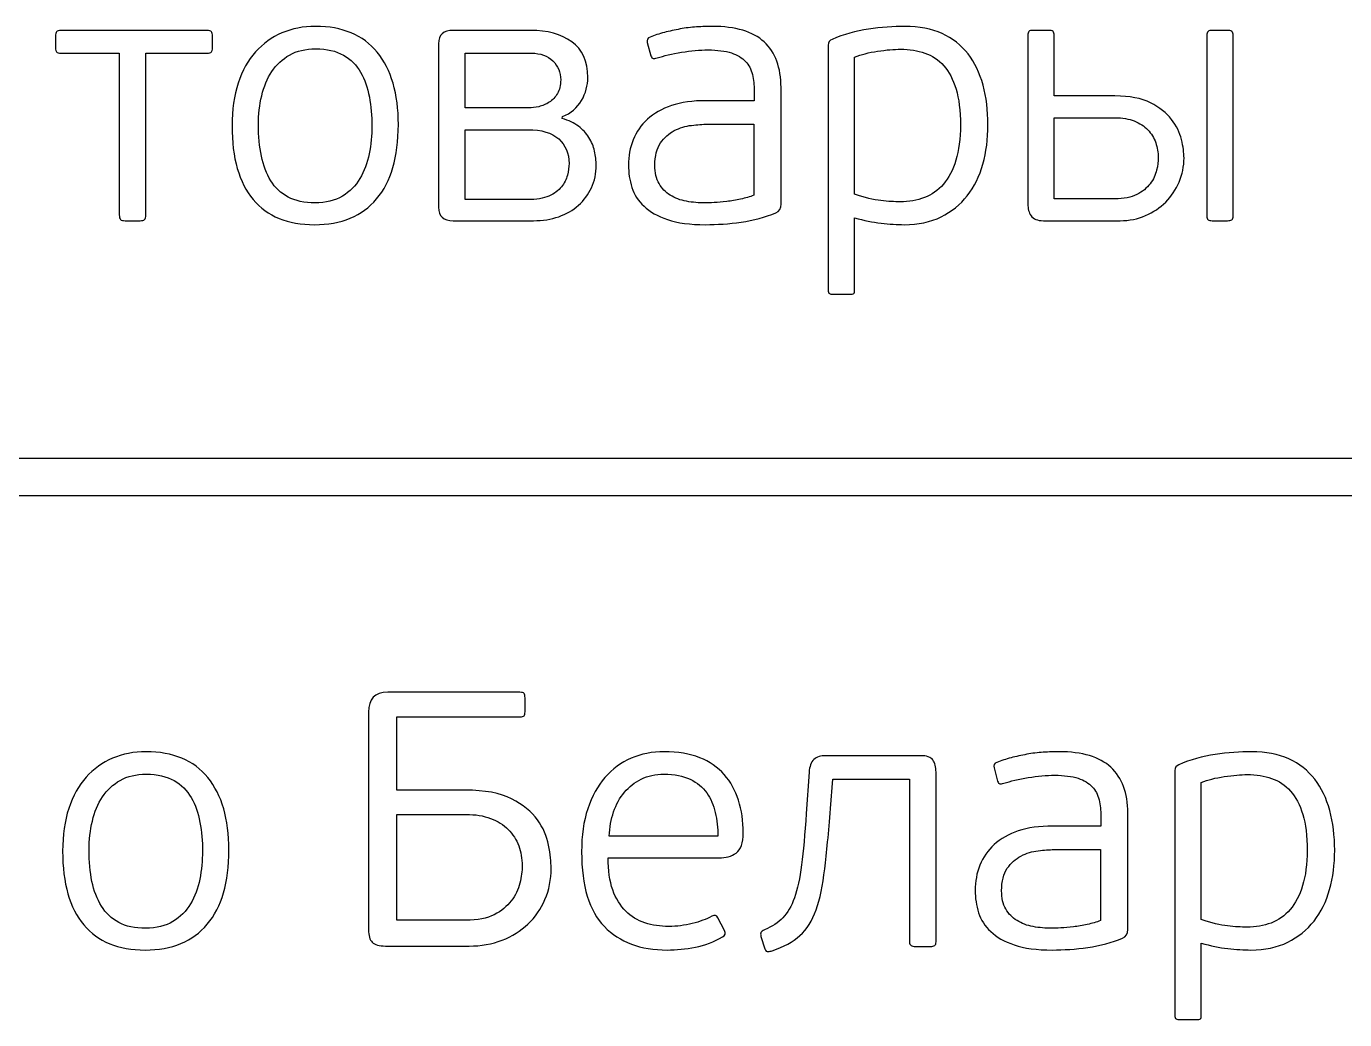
# Model space of a CAD drawing. Header units: centimetres. Extents: x -21.3 to 21.2, y -15.2 to 14.8.
# Drawn here: x 5.477 to 6.309, y -4.296 to -3.669 of the extents above; entities that cross this region are included whole.
import ezdxf

# ---------------------------------------------------------------- set-up
doc = ezdxf.new("R2010")
doc.units = ezdxf.units.CM
doc.header["$MEASUREMENT"] = 0
doc.layers.add('layer 1', color=7, linetype='Continuous')

msp = doc.modelspace()

# ---------------------------------------------------------------- linework, layer by layer
at = {"layer": 'layer 1', "color": 29}
for points, knots in [([(5.71184, -3.73098), (5.71184, -3.75141), (5.70727, -3.76704), (5.69816, -3.77787), (5.69816, -3.77787), (5.68901, -3.7887), (5.67593, -3.79411), (5.65889, -3.79411), (5.65889, -3.79411), (5.64201, -3.79411), (5.62912, -3.78881), (5.6202, -3.77821), (5.6202, -3.77821), (5.61132, -3.76761), (5.60686, -3.7521), (5.60686, -3.73167), (5.60686, -3.73167), (5.60686, -3.7216), (5.60816, -3.71264), (5.61075, -3.70479), (5.61075, -3.70479), (5.61334, -3.69694), (5.61696, -3.69038), (5.62169, -3.68512), (5.62169, -3.68512), (5.62642, -3.67986), (5.63198, -3.67586), (5.63835, -3.67311), (5.63835, -3.67311), (5.64475, -3.67037), (5.6518, -3.669), (5.65958, -3.669), (5.65958, -3.669), (5.67662, -3.669), (5.68958, -3.67445), (5.6985, -3.68535), (5.6985, -3.68535), (5.70738, -3.69625), (5.71184, -3.71146), (5.71184, -3.73098)], [0, 0, 0, 0, 0.090909, 0.090909, 0.090909, 0.090909, 0.181818, 0.181818, 0.181818, 0.181818, 0.272727, 0.272727, 0.272727, 0.272727, 0.363636, 0.363636, 0.363636, 0.363636, 0.454545, 0.454545, 0.454545, 0.454545, 0.545455, 0.545455, 0.545455, 0.545455, 0.636364, 0.636364, 0.636364, 0.636364, 0.727273, 0.727273, 0.727273, 0.727273, 0.818182, 0.818182, 0.818182, 0.818182, 1, 1, 1, 1]), ([(5.95337, -3.78107), (5.95337, -3.78382), (5.9523, -3.78564), (5.95017, -3.78656), (5.95017, -3.78656), (5.9433, -3.78946), (5.93598, -3.79144), (5.92821, -3.79251), (5.92821, -3.79251), (5.92043, -3.79358), (5.91296, -3.79411), (5.90579, -3.79411), (5.90579, -3.79411), (5.89603, -3.79411), (5.88803, -3.79304), (5.88178, -3.7909), (5.88178, -3.7909), (5.87552, -3.78877), (5.87057, -3.78595), (5.86691, -3.78252), (5.86691, -3.78252), (5.86325, -3.77909), (5.8607, -3.77512), (5.85925, -3.77059), (5.85925, -3.77059), (5.8578, -3.76609), (5.85708, -3.76136), (5.85708, -3.75648), (5.85708, -3.75648), (5.85708, -3.75084), (5.85807, -3.74551), (5.86005, -3.74055), (5.86005, -3.74055), (5.86203, -3.73555), (5.86504, -3.73125), (5.86908, -3.72759), (5.86908, -3.72759), (5.87312, -3.72393), (5.8782, -3.72103), (5.8843, -3.71897), (5.8843, -3.71897), (5.89039, -3.71691), (5.89764, -3.71589), (5.90602, -3.71589), (5.90602, -3.71589), (5.90602, -3.71589), (5.93644, -3.71589), (5.93644, -3.71589), (5.93644, -3.71589), (5.93644, -3.71589), (5.93644, -3.70979), (5.93644, -3.70979), (5.93644, -3.70979), (5.93644, -3.70605), (5.93606, -3.70255), (5.9353, -3.6993), (5.9353, -3.6993), (5.93454, -3.69606), (5.93309, -3.69332), (5.93095, -3.69107), (5.93095, -3.69107), (5.92882, -3.68882), (5.92584, -3.68707), (5.92203, -3.68577), (5.92203, -3.68577), (5.91822, -3.68451), (5.91327, -3.68386), (5.90716, -3.68386), (5.90716, -3.68386), (5.90213, -3.68386), (5.89661, -3.68436), (5.89058, -3.68535), (5.89058, -3.68535), (5.88456, -3.68634), (5.87942, -3.68752), (5.87514, -3.6889), (5.87514, -3.6889), (5.87408, -3.6892), (5.87324, -3.68932), (5.87263, -3.68924), (5.87263, -3.68924), (5.87202, -3.68916), (5.87156, -3.68859), (5.87126, -3.68752), (5.87126, -3.68752), (5.87126, -3.68752), (5.86897, -3.67921), (5.86897, -3.67921), (5.86897, -3.67921), (5.86851, -3.6775), (5.86912, -3.67635), (5.8708, -3.67574), (5.8708, -3.67574), (5.87354, -3.67464), (5.87652, -3.67369), (5.87972, -3.67285), (5.87972, -3.67285), (5.88292, -3.67197), (5.88624, -3.67125), (5.88967, -3.67064), (5.88967, -3.67064), (5.8931, -3.66999), (5.89657, -3.66957), (5.90008, -3.66934), (5.90008, -3.66934), (5.90358, -3.66911), (5.90686, -3.669), (5.90991, -3.669), (5.90991, -3.669), (5.9247, -3.669), (5.93564, -3.67227), (5.94273, -3.67883), (5.94273, -3.67883), (5.94982, -3.68539), (5.95337, -3.695), (5.95337, -3.70765), (5.95337, -3.70765), (5.95337, -3.70765), (5.95337, -3.78107), (5.95337, -3.78107)], [0, 0, 0, 0, 0.032258, 0.032258, 0.032258, 0.032258, 0.064516, 0.064516, 0.064516, 0.064516, 0.096774, 0.096774, 0.096774, 0.096774, 0.129032, 0.129032, 0.129032, 0.129032, 0.16129, 0.16129, 0.16129, 0.16129, 0.193548, 0.193548, 0.193548, 0.193548, 0.225806, 0.225806, 0.225806, 0.225806, 0.258065, 0.258065, 0.258065, 0.258065, 0.290323, 0.290323, 0.290323, 0.290323, 0.322581, 0.322581, 0.322581, 0.322581, 0.354839, 0.354839, 0.354839, 0.354839, 0.387097, 0.387097, 0.387097, 0.387097, 0.419355, 0.419355, 0.419355, 0.419355, 0.451613, 0.451613, 0.451613, 0.451613, 0.483871, 0.483871, 0.483871, 0.483871, 0.516129, 0.516129, 0.516129, 0.516129, 0.548387, 0.548387, 0.548387, 0.548387, 0.580645, 0.580645, 0.580645, 0.580645, 0.612903, 0.612903, 0.612903, 0.612903, 0.645161, 0.645161, 0.645161, 0.645161, 0.677419, 0.677419, 0.677419, 0.677419, 0.709677, 0.709677, 0.709677, 0.709677, 0.741935, 0.741935, 0.741935, 0.741935, 0.774194, 0.774194, 0.774194, 0.774194, 0.806452, 0.806452, 0.806452, 0.806452, 0.83871, 0.83871, 0.83871, 0.83871, 0.870968, 0.870968, 0.870968, 0.870968, 0.903226, 0.903226, 0.903226, 0.903226, 0.935484, 0.935484, 0.935484, 0.935484, 1, 1, 1, 1]), ([(6.08397, -3.73121), (6.08397, -3.74005), (6.0829, -3.74829), (6.08076, -3.75591), (6.08076, -3.75591), (6.07863, -3.76354), (6.07535, -3.77017), (6.07093, -3.77581), (6.07093, -3.77581), (6.06651, -3.78145), (6.06098, -3.78591), (6.05435, -3.78919), (6.05435, -3.78919), (6.04771, -3.79247), (6.03998, -3.79411), (6.03113, -3.79411), (6.03113, -3.79411), (6.02671, -3.79411), (6.02183, -3.7938), (6.0165, -3.79319), (6.0165, -3.79319), (6.01116, -3.79258), (6.00559, -3.79144), (5.9998, -3.78976), (5.9998, -3.78976), (5.9998, -3.78976), (5.9998, -3.83528), (5.9998, -3.83528), (5.9998, -3.83528), (5.9998, -3.8365), (5.9996, -3.83726), (5.99922, -3.83756), (5.99922, -3.83756), (5.99884, -3.83787), (5.99804, -3.83802), (5.99682, -3.83802), (5.99682, -3.83802), (5.99682, -3.83802), (5.9863, -3.83802), (5.9863, -3.83802), (5.9863, -3.83802), (5.98524, -3.83802), (5.98443, -3.83787), (5.9839, -3.83756), (5.9839, -3.83756), (5.98337, -3.83726), (5.9831, -3.8365), (5.9831, -3.83528), (5.9831, -3.83528), (5.9831, -3.83528), (5.9831, -3.68089), (5.9831, -3.68089), (5.9831, -3.68089), (5.9831, -3.67906), (5.98394, -3.67784), (5.98562, -3.67723), (5.98562, -3.67723), (5.99293, -3.67403), (6.0006, -3.67186), (6.0086, -3.67071), (6.0086, -3.67071), (6.01661, -3.66957), (6.02427, -3.669), (6.03159, -3.669), (6.03159, -3.669), (6.04059, -3.669), (6.0484, -3.67052), (6.05503, -3.67357), (6.05503, -3.67357), (6.06167, -3.67662), (6.06712, -3.68089), (6.07139, -3.68638), (6.07139, -3.68638), (6.07566, -3.69187), (6.07882, -3.69842), (6.08088, -3.70605), (6.08088, -3.70605), (6.08294, -3.71367), (6.08397, -3.72206), (6.08397, -3.73121)], [0, 0, 0, 0, 0.047619, 0.047619, 0.047619, 0.047619, 0.095238, 0.095238, 0.095238, 0.095238, 0.142857, 0.142857, 0.142857, 0.142857, 0.190476, 0.190476, 0.190476, 0.190476, 0.238095, 0.238095, 0.238095, 0.238095, 0.285714, 0.285714, 0.285714, 0.285714, 0.333333, 0.333333, 0.333333, 0.333333, 0.380952, 0.380952, 0.380952, 0.380952, 0.428571, 0.428571, 0.428571, 0.428571, 0.47619, 0.47619, 0.47619, 0.47619, 0.52381, 0.52381, 0.52381, 0.52381, 0.571429, 0.571429, 0.571429, 0.571429, 0.619048, 0.619048, 0.619048, 0.619048, 0.666667, 0.666667, 0.666667, 0.666667, 0.714286, 0.714286, 0.714286, 0.714286, 0.761905, 0.761905, 0.761905, 0.761905, 0.809524, 0.809524, 0.809524, 0.809524, 0.857143, 0.857143, 0.857143, 0.857143, 0.904762, 0.904762, 0.904762, 0.904762, 1, 1, 1, 1]), ([(5.55242, -3.78793), (5.55242, -3.78946), (5.55216, -3.79045), (5.55162, -3.7909), (5.55162, -3.7909), (5.55109, -3.79136), (5.55017, -3.79159), (5.54895, -3.79159), (5.54895, -3.79159), (5.54895, -3.79159), (5.53942, -3.79159), (5.53942, -3.79159), (5.53942, -3.79159), (5.53805, -3.79159), (5.53706, -3.79136), (5.53653, -3.7909), (5.53653, -3.7909), (5.53599, -3.79045), (5.53573, -3.78946), (5.53573, -3.78793), (5.53573, -3.78793), (5.53573, -3.78793), (5.53573, -3.68592), (5.53573, -3.68592), (5.53573, -3.68592), (5.53573, -3.68592), (5.49913, -3.68592), (5.49913, -3.68592), (5.49913, -3.68592), (5.4976, -3.68592), (5.49661, -3.68565), (5.49615, -3.68512), (5.49615, -3.68512), (5.4957, -3.68459), (5.49547, -3.68379), (5.49547, -3.68272), (5.49547, -3.68272), (5.49547, -3.68272), (5.49547, -3.67517), (5.49547, -3.67517), (5.49547, -3.67517), (5.49547, -3.67395), (5.4957, -3.67304), (5.49615, -3.67243), (5.49615, -3.67243), (5.49661, -3.67182), (5.4976, -3.67151), (5.49913, -3.67151), (5.49913, -3.67151), (5.49913, -3.67151), (5.59108, -3.67151), (5.59108, -3.67151), (5.59108, -3.67151), (5.5926, -3.67151), (5.59355, -3.67182), (5.59394, -3.67243), (5.59394, -3.67243), (5.59432, -3.67304), (5.59451, -3.67395), (5.59451, -3.67517), (5.59451, -3.67517), (5.59451, -3.67517), (5.59451, -3.68272), (5.59451, -3.68272), (5.59451, -3.68272), (5.59451, -3.68379), (5.59432, -3.68459), (5.59394, -3.68512), (5.59394, -3.68512), (5.59355, -3.68565), (5.5926, -3.68592), (5.59108, -3.68592), (5.59108, -3.68592), (5.59108, -3.68592), (5.55242, -3.68592), (5.55242, -3.68592), (5.55242, -3.68592), (5.55242, -3.68592), (5.55242, -3.78793), (5.55242, -3.78793)], [0, 0, 0, 0, 0.047619, 0.047619, 0.047619, 0.047619, 0.095238, 0.095238, 0.095238, 0.095238, 0.142857, 0.142857, 0.142857, 0.142857, 0.190476, 0.190476, 0.190476, 0.190476, 0.238095, 0.238095, 0.238095, 0.238095, 0.285714, 0.285714, 0.285714, 0.285714, 0.333333, 0.333333, 0.333333, 0.333333, 0.380952, 0.380952, 0.380952, 0.380952, 0.428571, 0.428571, 0.428571, 0.428571, 0.47619, 0.47619, 0.47619, 0.47619, 0.52381, 0.52381, 0.52381, 0.52381, 0.571429, 0.571429, 0.571429, 0.571429, 0.619048, 0.619048, 0.619048, 0.619048, 0.666667, 0.666667, 0.666667, 0.666667, 0.714286, 0.714286, 0.714286, 0.714286, 0.761905, 0.761905, 0.761905, 0.761905, 0.809524, 0.809524, 0.809524, 0.809524, 0.857143, 0.857143, 0.857143, 0.857143, 0.904762, 0.904762, 0.904762, 0.904762, 1, 1, 1, 1]), ([(5.81522, -3.72709), (5.81934, -3.72831), (5.82277, -3.72995), (5.82552, -3.73201), (5.82552, -3.73201), (5.82826, -3.73407), (5.83047, -3.73643), (5.83215, -3.7391), (5.83215, -3.7391), (5.83382, -3.74177), (5.835, -3.74463), (5.83569, -3.74768), (5.83569, -3.74768), (5.83638, -3.75073), (5.83672, -3.7537), (5.83672, -3.7566), (5.83672, -3.7566), (5.83672, -3.76178), (5.83573, -3.76651), (5.83375, -3.77078), (5.83375, -3.77078), (5.83176, -3.77505), (5.82902, -3.77875), (5.82552, -3.78187), (5.82552, -3.78187), (5.82201, -3.785), (5.81785, -3.7874), (5.81305, -3.78907), (5.81305, -3.78907), (5.80825, -3.79075), (5.80295, -3.79159), (5.79715, -3.79159), (5.79715, -3.79159), (5.79715, -3.79159), (5.74638, -3.79159), (5.74638, -3.79159), (5.74638, -3.79159), (5.74028, -3.79159), (5.73723, -3.78877), (5.73723, -3.78313), (5.73723, -3.78313), (5.73723, -3.78313), (5.73723, -3.67998), (5.73723, -3.67998), (5.73723, -3.67998), (5.73723, -3.67433), (5.74028, -3.67151), (5.74638, -3.67151), (5.74638, -3.67151), (5.74638, -3.67151), (5.79532, -3.67151), (5.79532, -3.67151), (5.79532, -3.67151), (5.80585, -3.67151), (5.8145, -3.67392), (5.82128, -3.67872), (5.82128, -3.67872), (5.82807, -3.68352), (5.83146, -3.69103), (5.83146, -3.70125), (5.83146, -3.70125), (5.83146, -3.70628), (5.83013, -3.71112), (5.82746, -3.71577), (5.82746, -3.71577), (5.82479, -3.72042), (5.82079, -3.72381), (5.81545, -3.72595), (5.81545, -3.72595), (5.81545, -3.72595), (5.81522, -3.72709), (5.81522, -3.72709)], [0, 0, 0, 0, 0.052632, 0.052632, 0.052632, 0.052632, 0.105263, 0.105263, 0.105263, 0.105263, 0.157895, 0.157895, 0.157895, 0.157895, 0.210526, 0.210526, 0.210526, 0.210526, 0.263158, 0.263158, 0.263158, 0.263158, 0.315789, 0.315789, 0.315789, 0.315789, 0.368421, 0.368421, 0.368421, 0.368421, 0.421053, 0.421053, 0.421053, 0.421053, 0.473684, 0.473684, 0.473684, 0.473684, 0.526316, 0.526316, 0.526316, 0.526316, 0.578947, 0.578947, 0.578947, 0.578947, 0.631579, 0.631579, 0.631579, 0.631579, 0.684211, 0.684211, 0.684211, 0.684211, 0.736842, 0.736842, 0.736842, 0.736842, 0.789474, 0.789474, 0.789474, 0.789474, 0.842105, 0.842105, 0.842105, 0.842105, 0.894737, 0.894737, 0.894737, 0.894737, 1, 1, 1, 1]), ([(6.16413, -3.71291), (6.17343, -3.71291), (6.1809, -3.71436), (6.18662, -3.71726), (6.18662, -3.71726), (6.1923, -3.72015), (6.19673, -3.72362), (6.19985, -3.72766), (6.19985, -3.72766), (6.20294, -3.7317), (6.20503, -3.73597), (6.2061, -3.74047), (6.2061, -3.74047), (6.20717, -3.74497), (6.2077, -3.74882), (6.2077, -3.75202), (6.2077, -3.75202), (6.2077, -3.75736), (6.20667, -3.76243), (6.20462, -3.76723), (6.20462, -3.76723), (6.20256, -3.77203), (6.19974, -3.77623), (6.19615, -3.77981), (6.19615, -3.77981), (6.19257, -3.7834), (6.18834, -3.78625), (6.18346, -3.78839), (6.18346, -3.78839), (6.17858, -3.79052), (6.17324, -3.79159), (6.16745, -3.79159), (6.16745, -3.79159), (6.16745, -3.79159), (6.11896, -3.79159), (6.11896, -3.79159), (6.11896, -3.79159), (6.11515, -3.79159), (6.11255, -3.79056), (6.11118, -3.7885), (6.11118, -3.7885), (6.10981, -3.78645), (6.10912, -3.78397), (6.10912, -3.78107), (6.10912, -3.78107), (6.10912, -3.78107), (6.10912, -3.67494), (6.10912, -3.67494), (6.10912, -3.67494), (6.10912, -3.67357), (6.10935, -3.67266), (6.10981, -3.6722), (6.10981, -3.6722), (6.11027, -3.67174), (6.11114, -3.67151), (6.11237, -3.67151), (6.11237, -3.67151), (6.11237, -3.67151), (6.12212, -3.67151), (6.12212, -3.67151), (6.12212, -3.67151), (6.1235, -3.67151), (6.12449, -3.67174), (6.12502, -3.6722), (6.12502, -3.6722), (6.12555, -3.67266), (6.12582, -3.67357), (6.12582, -3.67494), (6.12582, -3.67494), (6.12582, -3.67494), (6.12582, -3.71291), (6.12582, -3.71291), (6.12582, -3.71291), (6.12582, -3.71291), (6.16413, -3.71291), (6.16413, -3.71291)], [0, 0, 0, 0, 0.05, 0.05, 0.05, 0.05, 0.1, 0.1, 0.1, 0.1, 0.15, 0.15, 0.15, 0.15, 0.2, 0.2, 0.2, 0.2, 0.25, 0.25, 0.25, 0.25, 0.3, 0.3, 0.3, 0.3, 0.35, 0.35, 0.35, 0.35, 0.4, 0.4, 0.4, 0.4, 0.45, 0.45, 0.45, 0.45, 0.5, 0.5, 0.5, 0.5, 0.55, 0.55, 0.55, 0.55, 0.6, 0.6, 0.6, 0.6, 0.65, 0.65, 0.65, 0.65, 0.7, 0.7, 0.7, 0.7, 0.75, 0.75, 0.75, 0.75, 0.8, 0.8, 0.8, 0.8, 0.85, 0.85, 0.85, 0.85, 0.9, 0.9, 0.9, 0.9, 1, 1, 1, 1]), ([(6.22211, -3.67494), (6.22211, -3.67357), (6.22238, -3.67266), (6.22291, -3.6722), (6.22291, -3.6722), (6.22345, -3.67174), (6.22436, -3.67151), (6.22558, -3.67151), (6.22558, -3.67151), (6.22558, -3.67151), (6.23511, -3.67151), (6.23511, -3.67151), (6.23511, -3.67151), (6.23633, -3.67151), (6.23724, -3.67174), (6.2379, -3.6722), (6.2379, -3.6722), (6.23851, -3.67266), (6.23881, -3.67357), (6.23881, -3.67494), (6.23881, -3.67494), (6.23881, -3.67494), (6.23881, -3.78839), (6.23881, -3.78839), (6.23881, -3.78839), (6.23881, -3.78976), (6.23851, -3.79064), (6.2379, -3.79102), (6.2379, -3.79102), (6.23724, -3.7914), (6.23633, -3.79159), (6.23511, -3.79159), (6.23511, -3.79159), (6.23511, -3.79159), (6.22558, -3.79159), (6.22558, -3.79159), (6.22558, -3.79159), (6.22436, -3.79159), (6.22345, -3.7914), (6.22291, -3.79102), (6.22291, -3.79102), (6.22238, -3.79064), (6.22211, -3.78976), (6.22211, -3.78839), (6.22211, -3.78839), (6.22211, -3.78839), (6.22211, -3.67494), (6.22211, -3.67494)], [0, 0, 0, 0, 0.076923, 0.076923, 0.076923, 0.076923, 0.153846, 0.153846, 0.153846, 0.153846, 0.230769, 0.230769, 0.230769, 0.230769, 0.307692, 0.307692, 0.307692, 0.307692, 0.384615, 0.384615, 0.384615, 0.384615, 0.461538, 0.461538, 0.461538, 0.461538, 0.538462, 0.538462, 0.538462, 0.538462, 0.615385, 0.615385, 0.615385, 0.615385, 0.692308, 0.692308, 0.692308, 0.692308, 0.769231, 0.769231, 0.769231, 0.769231, 0.846154, 0.846154, 0.846154, 0.846154, 1, 1, 1, 1]), ([(5.69515, -3.73178), (5.69515, -3.72553), (5.69461, -3.71943), (5.69354, -3.71356), (5.69354, -3.71356), (5.69248, -3.70765), (5.69064, -3.70247), (5.68805, -3.69797), (5.68805, -3.69797), (5.68546, -3.69347), (5.68184, -3.68985), (5.67719, -3.68718), (5.67719, -3.68718), (5.67254, -3.68451), (5.66671, -3.68318), (5.65969, -3.68318), (5.65969, -3.68318), (5.65329, -3.68318), (5.6478, -3.68447), (5.64323, -3.68707), (5.64323, -3.68707), (5.63865, -3.68966), (5.63491, -3.69316), (5.63202, -3.69751), (5.63202, -3.69751), (5.62912, -3.70186), (5.62699, -3.70693), (5.62561, -3.71276), (5.62561, -3.71276), (5.62424, -3.71855), (5.62356, -3.72469), (5.62356, -3.73109), (5.62356, -3.73109), (5.62356, -3.73826), (5.62417, -3.74486), (5.62538, -3.7508), (5.62538, -3.7508), (5.6266, -3.75679), (5.62859, -3.76197), (5.63133, -3.76639), (5.63133, -3.76639), (5.63408, -3.77082), (5.63774, -3.77428), (5.64231, -3.77673), (5.64231, -3.77673), (5.64688, -3.77916), (5.65253, -3.78038), (5.65924, -3.78038), (5.65924, -3.78038), (5.6661, -3.78038), (5.67185, -3.77897), (5.67651, -3.77616), (5.67651, -3.77616), (5.68116, -3.77333), (5.68485, -3.7696), (5.6876, -3.76502), (5.6876, -3.76502), (5.69034, -3.76045), (5.69229, -3.75522), (5.69343, -3.74943), (5.69343, -3.74943), (5.69457, -3.74363), (5.69515, -3.73773), (5.69515, -3.73178)], [0, 0, 0, 0, 0.058824, 0.058824, 0.058824, 0.058824, 0.117647, 0.117647, 0.117647, 0.117647, 0.176471, 0.176471, 0.176471, 0.176471, 0.235294, 0.235294, 0.235294, 0.235294, 0.294118, 0.294118, 0.294118, 0.294118, 0.352941, 0.352941, 0.352941, 0.352941, 0.411765, 0.411765, 0.411765, 0.411765, 0.470588, 0.470588, 0.470588, 0.470588, 0.529412, 0.529412, 0.529412, 0.529412, 0.588235, 0.588235, 0.588235, 0.588235, 0.647059, 0.647059, 0.647059, 0.647059, 0.705882, 0.705882, 0.705882, 0.705882, 0.764706, 0.764706, 0.764706, 0.764706, 0.823529, 0.823529, 0.823529, 0.823529, 0.882353, 0.882353, 0.882353, 0.882353, 1, 1, 1, 1]), ([(6.06659, -3.73121), (6.06659, -3.72221), (6.06567, -3.71466), (6.06384, -3.70856), (6.06384, -3.70856), (6.06201, -3.70247), (6.05942, -3.69755), (6.05606, -3.69381), (6.05606, -3.69381), (6.05271, -3.69008), (6.04874, -3.68741), (6.04417, -3.68581), (6.04417, -3.68581), (6.03959, -3.68421), (6.03449, -3.68341), (6.02884, -3.68341), (6.02884, -3.68341), (6.02473, -3.68341), (6.01988, -3.68383), (6.01432, -3.68467), (6.01432, -3.68467), (6.00876, -3.6855), (6.00391, -3.68676), (5.9998, -3.68844), (5.9998, -3.68844), (5.9998, -3.68844), (5.9998, -3.77489), (5.9998, -3.77489), (5.9998, -3.77489), (6.0062, -3.77703), (6.01173, -3.77836), (6.01638, -3.7789), (6.01638, -3.7789), (6.02103, -3.77943), (6.02511, -3.7797), (6.02862, -3.7797), (6.02862, -3.7797), (6.0341, -3.7797), (6.03918, -3.77882), (6.04383, -3.77707), (6.04383, -3.77707), (6.04848, -3.77532), (6.05248, -3.77249), (6.05583, -3.76861), (6.05583, -3.76861), (6.05919, -3.76472), (6.06182, -3.75969), (6.06373, -3.75351), (6.06373, -3.75351), (6.06563, -3.74733), (6.06659, -3.7399), (6.06659, -3.73121)], [0, 0, 0, 0, 0.071429, 0.071429, 0.071429, 0.071429, 0.142857, 0.142857, 0.142857, 0.142857, 0.214286, 0.214286, 0.214286, 0.214286, 0.285714, 0.285714, 0.285714, 0.285714, 0.357143, 0.357143, 0.357143, 0.357143, 0.428571, 0.428571, 0.428571, 0.428571, 0.5, 0.5, 0.5, 0.5, 0.571429, 0.571429, 0.571429, 0.571429, 0.642857, 0.642857, 0.642857, 0.642857, 0.714286, 0.714286, 0.714286, 0.714286, 0.785714, 0.785714, 0.785714, 0.785714, 0.857143, 0.857143, 0.857143, 0.857143, 1, 1, 1, 1]), ([(5.75393, -3.72046), (5.75393, -3.72046), (5.79418, -3.72046), (5.79418, -3.72046), (5.79418, -3.72046), (5.79601, -3.72046), (5.79811, -3.72019), (5.80047, -3.71966), (5.80047, -3.71966), (5.80283, -3.71913), (5.80504, -3.71817), (5.8071, -3.71684), (5.8071, -3.71684), (5.80916, -3.71546), (5.81088, -3.71364), (5.81225, -3.71139), (5.81225, -3.71139), (5.81362, -3.7091), (5.81431, -3.7062), (5.81431, -3.70273), (5.81431, -3.70273), (5.81431, -3.69804), (5.81267, -3.69408), (5.80939, -3.6908), (5.80939, -3.6908), (5.80611, -3.68756), (5.80157, -3.68592), (5.79578, -3.68592), (5.79578, -3.68592), (5.79578, -3.68592), (5.75393, -3.68592), (5.75393, -3.68592), (5.75393, -3.68592), (5.75393, -3.68592), (5.75393, -3.72046), (5.75393, -3.72046)], [0, 0, 0, 0, 0.1, 0.1, 0.1, 0.1, 0.2, 0.2, 0.2, 0.2, 0.3, 0.3, 0.3, 0.3, 0.4, 0.4, 0.4, 0.4, 0.5, 0.5, 0.5, 0.5, 0.6, 0.6, 0.6, 0.6, 0.7, 0.7, 0.7, 0.7, 0.8, 0.8, 0.8, 0.8, 1, 1, 1, 1]), ([(6.12582, -3.72664), (6.12582, -3.72664), (6.12582, -3.77787), (6.12582, -3.77787), (6.12582, -3.77787), (6.12582, -3.77787), (6.16413, -3.77787), (6.16413, -3.77787), (6.16413, -3.77787), (6.16973, -3.77787), (6.17435, -3.77695), (6.1779, -3.77512), (6.1779, -3.77512), (6.18148, -3.7733), (6.1843, -3.77101), (6.18632, -3.76826), (6.18632, -3.76826), (6.18838, -3.76552), (6.18975, -3.76266), (6.19044, -3.75969), (6.19044, -3.75969), (6.19112, -3.75671), (6.19146, -3.75408), (6.19146, -3.7518), (6.19146, -3.7518), (6.19146, -3.74859), (6.19093, -3.74547), (6.18986, -3.74242), (6.18986, -3.74242), (6.18879, -3.73937), (6.18712, -3.73666), (6.18487, -3.7343), (6.18487, -3.7343), (6.18258, -3.73193), (6.17972, -3.73007), (6.17629, -3.72869), (6.17629, -3.72869), (6.1729, -3.72732), (6.16882, -3.72664), (6.16413, -3.72664), (6.16413, -3.72664), (6.16413, -3.72664), (6.12582, -3.72664), (6.12582, -3.72664)], [0, 0, 0, 0, 0.083333, 0.083333, 0.083333, 0.083333, 0.166667, 0.166667, 0.166667, 0.166667, 0.25, 0.25, 0.25, 0.25, 0.333333, 0.333333, 0.333333, 0.333333, 0.416667, 0.416667, 0.416667, 0.416667, 0.5, 0.5, 0.5, 0.5, 0.583333, 0.583333, 0.583333, 0.583333, 0.666667, 0.666667, 0.666667, 0.666667, 0.75, 0.75, 0.75, 0.75, 0.833333, 0.833333, 0.833333, 0.833333, 1, 1, 1, 1]), ([(5.81957, -3.75545), (5.81957, -3.74905), (5.8174, -3.7439), (5.81305, -3.74002), (5.81305, -3.74002), (5.80871, -3.73613), (5.80218, -3.73418), (5.79349, -3.73418), (5.79349, -3.73418), (5.79349, -3.73418), (5.75393, -3.73418), (5.75393, -3.73418), (5.75393, -3.73418), (5.75393, -3.73418), (5.75393, -3.77833), (5.75393, -3.77833), (5.75393, -3.77833), (5.75393, -3.77833), (5.79349, -3.77833), (5.79349, -3.77833), (5.79349, -3.77833), (5.79898, -3.77833), (5.80344, -3.77756), (5.80687, -3.77604), (5.80687, -3.77604), (5.8103, -3.77451), (5.81293, -3.77261), (5.81477, -3.77032), (5.81477, -3.77032), (5.81659, -3.76804), (5.81785, -3.76556), (5.81854, -3.76289), (5.81854, -3.76289), (5.81922, -3.76022), (5.81957, -3.75774), (5.81957, -3.75545)], [0, 0, 0, 0, 0.1, 0.1, 0.1, 0.1, 0.2, 0.2, 0.2, 0.2, 0.3, 0.3, 0.3, 0.3, 0.4, 0.4, 0.4, 0.4, 0.5, 0.5, 0.5, 0.5, 0.6, 0.6, 0.6, 0.6, 0.7, 0.7, 0.7, 0.7, 0.8, 0.8, 0.8, 0.8, 1, 1, 1, 1]), ([(5.93621, -3.73075), (5.93621, -3.73075), (5.90671, -3.73075), (5.90671, -3.73075), (5.90671, -3.73075), (5.90396, -3.73075), (5.90068, -3.73098), (5.89687, -3.73144), (5.89687, -3.73144), (5.89306, -3.7319), (5.88944, -3.733), (5.88601, -3.73479), (5.88601, -3.73479), (5.88258, -3.73655), (5.87968, -3.73914), (5.87732, -3.74257), (5.87732, -3.74257), (5.87495, -3.74604), (5.87377, -3.75073), (5.87377, -3.75671), (5.87377, -3.75671), (5.87377, -3.76132), (5.87465, -3.76514), (5.8764, -3.76819), (5.8764, -3.76819), (5.87815, -3.77127), (5.88052, -3.77371), (5.88349, -3.77554), (5.88349, -3.77554), (5.88647, -3.77741), (5.88986, -3.77867), (5.89367, -3.77936), (5.89367, -3.77936), (5.89748, -3.78004), (5.90145, -3.78038), (5.90556, -3.78038), (5.90556, -3.78038), (5.90694, -3.78038), (5.9088, -3.78031), (5.91117, -3.78015), (5.91117, -3.78015), (5.91353, -3.78), (5.91616, -3.77977), (5.91906, -3.77947), (5.91906, -3.77947), (5.92196, -3.77916), (5.92489, -3.77867), (5.92787, -3.77798), (5.92787, -3.77798), (5.93084, -3.7773), (5.93362, -3.7765), (5.93621, -3.77554), (5.93621, -3.77554), (5.93621, -3.77554), (5.93621, -3.73075), (5.93621, -3.73075)], [0, 0, 0, 0, 0.066667, 0.066667, 0.066667, 0.066667, 0.133333, 0.133333, 0.133333, 0.133333, 0.2, 0.2, 0.2, 0.2, 0.266667, 0.266667, 0.266667, 0.266667, 0.333333, 0.333333, 0.333333, 0.333333, 0.4, 0.4, 0.4, 0.4, 0.466667, 0.466667, 0.466667, 0.466667, 0.533333, 0.533333, 0.533333, 0.533333, 0.6, 0.6, 0.6, 0.6, 0.666667, 0.666667, 0.666667, 0.666667, 0.733333, 0.733333, 0.733333, 0.733333, 0.8, 0.8, 0.8, 0.8, 0.866667, 0.866667, 0.866667, 0.866667, 1, 1, 1, 1]), ([(3.2485, -3.96525), (3.2485, -3.96525), (10.17123, -3.96525), (10.17123, -3.96525), (10.17123, -3.96525), (10.17123, -3.96525), (10.17123, -3.94149), (10.17123, -3.94149), (10.17123, -3.94149), (10.17123, -3.94149), (3.2485, -3.94149), (3.2485, -3.94149), (3.2485, -3.94149), (3.2485, -3.94149), (3.2485, -3.96525), (3.2485, -3.96525)], [0, 0, 0, 0, 0.2, 0.2, 0.2, 0.2, 0.4, 0.4, 0.4, 0.4, 0.6, 0.6, 0.6, 0.6, 1, 1, 1, 1]), ([(5.70375, -4.24923), (5.69978, -4.24923), (5.697, -4.24843), (5.6954, -4.24682), (5.6954, -4.24682), (5.6938, -4.24522), (5.693, -4.24259), (5.693, -4.23893), (5.693, -4.23893), (5.693, -4.23893), (5.693, -4.1017), (5.693, -4.1017), (5.693, -4.1017), (5.693, -4.09331), (5.69704, -4.08912), (5.70512, -4.08912), (5.70512, -4.08912), (5.70512, -4.08912), (5.78861, -4.08912), (5.78861, -4.08912), (5.78861, -4.08912), (5.78998, -4.08912), (5.79085, -4.08938), (5.79124, -4.08992), (5.79124, -4.08992), (5.79162, -4.09045), (5.79181, -4.09133), (5.79181, -4.09255), (5.79181, -4.09255), (5.79181, -4.09255), (5.79181, -4.10147), (5.79181, -4.10147), (5.79181, -4.10147), (5.79181, -4.10269), (5.79162, -4.10353), (5.79124, -4.10399), (5.79124, -4.10399), (5.79085, -4.10444), (5.78998, -4.10467), (5.78861, -4.10467), (5.78861, -4.10467), (5.78861, -4.10467), (5.71084, -4.10467), (5.71084, -4.10467), (5.71084, -4.10467), (5.71084, -4.10467), (5.71084, -4.15087), (5.71084, -4.15087), (5.71084, -4.15087), (5.71084, -4.15087), (5.75407, -4.15087), (5.75407, -4.15087), (5.75407, -4.15087), (5.76642, -4.15087), (5.77618, -4.15271), (5.78334, -4.15636), (5.78334, -4.15636), (5.79051, -4.16002), (5.79593, -4.16441), (5.79958, -4.16952), (5.79958, -4.16952), (5.80324, -4.17462), (5.80561, -4.18), (5.80668, -4.18564), (5.80668, -4.18564), (5.80775, -4.19128), (5.80828, -4.19616), (5.80828, -4.20028), (5.80828, -4.20028), (5.80828, -4.20729), (5.80698, -4.21381), (5.80439, -4.21983), (5.80439, -4.21983), (5.8018, -4.22586), (5.79821, -4.23104), (5.79364, -4.23539), (5.79364, -4.23539), (5.78906, -4.23973), (5.78361, -4.24313), (5.77728, -4.24557), (5.77728, -4.24557), (5.77096, -4.24801), (5.76406, -4.24923), (5.75658, -4.24923), (5.75658, -4.24923), (5.75658, -4.24923), (5.70375, -4.24923), (5.70375, -4.24923)], [0, 0, 0, 0, 0.043478, 0.043478, 0.043478, 0.043478, 0.086957, 0.086957, 0.086957, 0.086957, 0.130435, 0.130435, 0.130435, 0.130435, 0.173913, 0.173913, 0.173913, 0.173913, 0.217391, 0.217391, 0.217391, 0.217391, 0.26087, 0.26087, 0.26087, 0.26087, 0.304348, 0.304348, 0.304348, 0.304348, 0.347826, 0.347826, 0.347826, 0.347826, 0.391304, 0.391304, 0.391304, 0.391304, 0.434783, 0.434783, 0.434783, 0.434783, 0.478261, 0.478261, 0.478261, 0.478261, 0.521739, 0.521739, 0.521739, 0.521739, 0.565217, 0.565217, 0.565217, 0.565217, 0.608696, 0.608696, 0.608696, 0.608696, 0.652174, 0.652174, 0.652174, 0.652174, 0.695652, 0.695652, 0.695652, 0.695652, 0.73913, 0.73913, 0.73913, 0.73913, 0.782609, 0.782609, 0.782609, 0.782609, 0.826087, 0.826087, 0.826087, 0.826087, 0.869565, 0.869565, 0.869565, 0.869565, 0.913043, 0.913043, 0.913043, 0.913043, 1, 1, 1, 1]), ([(5.60494, -4.18862), (5.60494, -4.20905), (5.60037, -4.22468), (5.59126, -4.2355), (5.59126, -4.2355), (5.58211, -4.24633), (5.56903, -4.25174), (5.55199, -4.25174), (5.55199, -4.25174), (5.5351, -4.25174), (5.52222, -4.24644), (5.5133, -4.23585), (5.5133, -4.23585), (5.50442, -4.22525), (5.49996, -4.20973), (5.49996, -4.1893), (5.49996, -4.1893), (5.49996, -4.17923), (5.50125, -4.17028), (5.50384, -4.16242), (5.50384, -4.16242), (5.50644, -4.15457), (5.51006, -4.14802), (5.51479, -4.14275), (5.51479, -4.14275), (5.51951, -4.13749), (5.52508, -4.13349), (5.53144, -4.13075), (5.53144, -4.13075), (5.53785, -4.128), (5.5449, -4.12663), (5.55268, -4.12663), (5.55268, -4.12663), (5.56972, -4.12663), (5.58268, -4.13208), (5.5916, -4.14298), (5.5916, -4.14298), (5.60048, -4.15389), (5.60494, -4.16909), (5.60494, -4.18862)], [0, 0, 0, 0, 0.090909, 0.090909, 0.090909, 0.090909, 0.181818, 0.181818, 0.181818, 0.181818, 0.272727, 0.272727, 0.272727, 0.272727, 0.363636, 0.363636, 0.363636, 0.363636, 0.454545, 0.454545, 0.454545, 0.454545, 0.545455, 0.545455, 0.545455, 0.545455, 0.636364, 0.636364, 0.636364, 0.636364, 0.727273, 0.727273, 0.727273, 0.727273, 0.818182, 0.818182, 0.818182, 0.818182, 1, 1, 1, 1]), ([(5.87964, -4.12663), (5.88833, -4.12663), (5.8958, -4.12789), (5.90206, -4.1304), (5.90206, -4.1304), (5.90831, -4.13292), (5.91345, -4.13647), (5.91749, -4.14104), (5.91749, -4.14104), (5.92153, -4.14561), (5.92455, -4.15103), (5.92653, -4.15728), (5.92653, -4.15728), (5.92851, -4.16353), (5.9295, -4.17039), (5.9295, -4.17787), (5.9295, -4.17787), (5.9295, -4.18427), (5.92801, -4.1885), (5.92504, -4.19056), (5.92504, -4.19056), (5.92207, -4.19262), (5.91845, -4.19365), (5.91418, -4.19365), (5.91418, -4.19365), (5.91418, -4.19365), (5.84419, -4.19365), (5.84419, -4.19365), (5.84419, -4.19365), (5.84419, -4.20154), (5.84518, -4.20824), (5.84716, -4.21377), (5.84716, -4.21377), (5.84914, -4.2193), (5.85189, -4.2238), (5.85532, -4.22719), (5.85532, -4.22719), (5.85875, -4.23063), (5.86283, -4.2331), (5.86748, -4.23459), (5.86748, -4.23459), (5.87213, -4.23611), (5.87716, -4.23687), (5.8825, -4.23687), (5.8825, -4.23687), (5.88757, -4.23687), (5.89249, -4.23626), (5.89733, -4.23505), (5.89733, -4.23505), (5.90213, -4.23383), (5.90621, -4.2323), (5.9096, -4.23047), (5.9096, -4.23047), (5.91143, -4.22956), (5.91273, -4.22986), (5.91349, -4.23138), (5.91349, -4.23138), (5.91349, -4.23138), (5.91761, -4.23943), (5.91761, -4.23943), (5.91761, -4.23943), (5.91853, -4.2413), (5.91814, -4.24259), (5.91647, -4.2434), (5.91647, -4.2434), (5.91113, -4.24663), (5.90541, -4.24884), (5.89931, -4.24999), (5.89931, -4.24999), (5.89321, -4.25117), (5.88727, -4.25174), (5.88147, -4.25174), (5.88147, -4.25174), (5.8647, -4.25174), (5.85151, -4.24682), (5.8419, -4.23699), (5.8419, -4.23699), (5.83229, -4.22716), (5.82749, -4.21141), (5.82749, -4.18976), (5.82749, -4.18976), (5.82749, -4.17954), (5.82879, -4.17051), (5.83138, -4.16265), (5.83138, -4.16265), (5.83397, -4.1548), (5.83759, -4.1482), (5.84225, -4.14287), (5.84225, -4.14287), (5.8469, -4.13753), (5.85239, -4.13349), (5.85871, -4.13075), (5.85871, -4.13075), (5.86504, -4.128), (5.87201, -4.12663), (5.87964, -4.12663)], [0, 0, 0, 0, 0.04, 0.04, 0.04, 0.04, 0.08, 0.08, 0.08, 0.08, 0.12, 0.12, 0.12, 0.12, 0.16, 0.16, 0.16, 0.16, 0.2, 0.2, 0.2, 0.2, 0.24, 0.24, 0.24, 0.24, 0.28, 0.28, 0.28, 0.28, 0.32, 0.32, 0.32, 0.32, 0.36, 0.36, 0.36, 0.36, 0.4, 0.4, 0.4, 0.4, 0.44, 0.44, 0.44, 0.44, 0.48, 0.48, 0.48, 0.48, 0.52, 0.52, 0.52, 0.52, 0.56, 0.56, 0.56, 0.56, 0.6, 0.6, 0.6, 0.6, 0.64, 0.64, 0.64, 0.64, 0.68, 0.68, 0.68, 0.68, 0.72, 0.72, 0.72, 0.72, 0.76, 0.76, 0.76, 0.76, 0.8, 0.8, 0.8, 0.8, 0.84, 0.84, 0.84, 0.84, 0.88, 0.88, 0.88, 0.88, 0.92, 0.92, 0.92, 0.92, 1, 1, 1, 1]), ([(6.17219, -4.2387), (6.17219, -4.24145), (6.17112, -4.24328), (6.16898, -4.24419), (6.16898, -4.24419), (6.16212, -4.24709), (6.1548, -4.24907), (6.14702, -4.25014), (6.14702, -4.25014), (6.13925, -4.25121), (6.13177, -4.25174), (6.12461, -4.25174), (6.12461, -4.25174), (6.11485, -4.25174), (6.10684, -4.25068), (6.10059, -4.24854), (6.10059, -4.24854), (6.09434, -4.24641), (6.08938, -4.24358), (6.08572, -4.24015), (6.08572, -4.24015), (6.08207, -4.23672), (6.07951, -4.23276), (6.07806, -4.22822), (6.07806, -4.22822), (6.07661, -4.22372), (6.07589, -4.219), (6.07589, -4.21412), (6.07589, -4.21412), (6.07589, -4.20847), (6.07688, -4.20314), (6.07886, -4.19818), (6.07886, -4.19818), (6.08085, -4.19319), (6.08386, -4.18888), (6.0879, -4.18522), (6.0879, -4.18522), (6.09194, -4.18156), (6.09701, -4.17866), (6.10311, -4.1766), (6.10311, -4.1766), (6.10921, -4.17455), (6.11645, -4.17352), (6.12484, -4.17352), (6.12484, -4.17352), (6.12484, -4.17352), (6.15526, -4.17352), (6.15526, -4.17352), (6.15526, -4.17352), (6.15526, -4.17352), (6.15526, -4.16742), (6.15526, -4.16742), (6.15526, -4.16742), (6.15526, -4.16368), (6.15488, -4.16018), (6.15411, -4.15693), (6.15411, -4.15693), (6.15335, -4.15369), (6.1519, -4.15095), (6.14977, -4.1487), (6.14977, -4.1487), (6.14763, -4.14645), (6.14466, -4.1447), (6.14085, -4.1434), (6.14085, -4.1434), (6.13703, -4.14214), (6.13208, -4.1415), (6.12598, -4.1415), (6.12598, -4.1415), (6.12095, -4.1415), (6.11542, -4.14199), (6.1094, -4.14298), (6.1094, -4.14298), (6.10337, -4.14398), (6.09823, -4.14516), (6.09396, -4.14653), (6.09396, -4.14653), (6.09289, -4.14684), (6.09205, -4.14695), (6.09144, -4.14687), (6.09144, -4.14687), (6.09083, -4.14679), (6.09038, -4.14622), (6.09007, -4.14516), (6.09007, -4.14516), (6.09007, -4.14516), (6.08779, -4.13685), (6.08779, -4.13685), (6.08779, -4.13685), (6.08733, -4.13513), (6.08794, -4.13399), (6.08961, -4.13338), (6.08961, -4.13338), (6.09236, -4.13227), (6.09533, -4.13132), (6.09854, -4.13048), (6.09854, -4.13048), (6.10174, -4.1296), (6.10505, -4.12888), (6.10848, -4.12827), (6.10848, -4.12827), (6.11192, -4.12762), (6.11538, -4.1272), (6.11889, -4.12697), (6.11889, -4.12697), (6.1224, -4.12674), (6.12567, -4.12663), (6.12873, -4.12663), (6.12873, -4.12663), (6.14352, -4.12663), (6.15446, -4.12991), (6.16155, -4.13647), (6.16155, -4.13647), (6.16864, -4.14302), (6.17219, -4.15263), (6.17219, -4.16528), (6.17219, -4.16528), (6.17219, -4.16528), (6.17219, -4.2387), (6.17219, -4.2387)], [0, 0, 0, 0, 0.032258, 0.032258, 0.032258, 0.032258, 0.064516, 0.064516, 0.064516, 0.064516, 0.096774, 0.096774, 0.096774, 0.096774, 0.129032, 0.129032, 0.129032, 0.129032, 0.16129, 0.16129, 0.16129, 0.16129, 0.193548, 0.193548, 0.193548, 0.193548, 0.225806, 0.225806, 0.225806, 0.225806, 0.258065, 0.258065, 0.258065, 0.258065, 0.290323, 0.290323, 0.290323, 0.290323, 0.322581, 0.322581, 0.322581, 0.322581, 0.354839, 0.354839, 0.354839, 0.354839, 0.387097, 0.387097, 0.387097, 0.387097, 0.419355, 0.419355, 0.419355, 0.419355, 0.451613, 0.451613, 0.451613, 0.451613, 0.483871, 0.483871, 0.483871, 0.483871, 0.516129, 0.516129, 0.516129, 0.516129, 0.548387, 0.548387, 0.548387, 0.548387, 0.580645, 0.580645, 0.580645, 0.580645, 0.612903, 0.612903, 0.612903, 0.612903, 0.645161, 0.645161, 0.645161, 0.645161, 0.677419, 0.677419, 0.677419, 0.677419, 0.709677, 0.709677, 0.709677, 0.709677, 0.741935, 0.741935, 0.741935, 0.741935, 0.774194, 0.774194, 0.774194, 0.774194, 0.806452, 0.806452, 0.806452, 0.806452, 0.83871, 0.83871, 0.83871, 0.83871, 0.870968, 0.870968, 0.870968, 0.870968, 0.903226, 0.903226, 0.903226, 0.903226, 0.935484, 0.935484, 0.935484, 0.935484, 1, 1, 1, 1]), ([(6.30279, -4.18884), (6.30279, -4.19769), (6.30172, -4.20592), (6.29958, -4.21355), (6.29958, -4.21355), (6.29745, -4.22117), (6.29417, -4.2278), (6.28975, -4.23344), (6.28975, -4.23344), (6.28533, -4.23909), (6.2798, -4.24355), (6.27317, -4.24682), (6.27317, -4.24682), (6.26653, -4.2501), (6.25879, -4.25174), (6.24995, -4.25174), (6.24995, -4.25174), (6.24553, -4.25174), (6.24065, -4.25144), (6.23531, -4.25083), (6.23531, -4.25083), (6.22998, -4.25022), (6.22441, -4.24907), (6.21862, -4.2474), (6.21862, -4.2474), (6.21862, -4.2474), (6.21862, -4.29291), (6.21862, -4.29291), (6.21862, -4.29291), (6.21862, -4.29413), (6.21842, -4.29489), (6.21805, -4.2952), (6.21805, -4.2952), (6.21767, -4.2955), (6.21686, -4.29566), (6.21564, -4.29566), (6.21564, -4.29566), (6.21564, -4.29566), (6.20512, -4.29566), (6.20512, -4.29566), (6.20512, -4.29566), (6.20406, -4.29566), (6.20325, -4.2955), (6.20272, -4.2952), (6.20272, -4.2952), (6.20219, -4.29489), (6.20192, -4.29413), (6.20192, -4.29291), (6.20192, -4.29291), (6.20192, -4.29291), (6.20192, -4.13852), (6.20192, -4.13852), (6.20192, -4.13852), (6.20192, -4.1367), (6.20276, -4.13547), (6.20444, -4.13486), (6.20444, -4.13486), (6.21175, -4.13166), (6.21942, -4.12949), (6.22742, -4.12835), (6.22742, -4.12835), (6.23543, -4.1272), (6.24309, -4.12663), (6.25041, -4.12663), (6.25041, -4.12663), (6.25941, -4.12663), (6.26722, -4.12815), (6.27385, -4.13121), (6.27385, -4.13121), (6.28049, -4.13425), (6.28594, -4.13852), (6.29021, -4.14401), (6.29021, -4.14401), (6.29448, -4.1495), (6.29764, -4.15606), (6.2997, -4.16368), (6.2997, -4.16368), (6.30176, -4.17131), (6.30279, -4.17969), (6.30279, -4.18884)], [0, 0, 0, 0, 0.047619, 0.047619, 0.047619, 0.047619, 0.095238, 0.095238, 0.095238, 0.095238, 0.142857, 0.142857, 0.142857, 0.142857, 0.190476, 0.190476, 0.190476, 0.190476, 0.238095, 0.238095, 0.238095, 0.238095, 0.285714, 0.285714, 0.285714, 0.285714, 0.333333, 0.333333, 0.333333, 0.333333, 0.380952, 0.380952, 0.380952, 0.380952, 0.428571, 0.428571, 0.428571, 0.428571, 0.47619, 0.47619, 0.47619, 0.47619, 0.52381, 0.52381, 0.52381, 0.52381, 0.571429, 0.571429, 0.571429, 0.571429, 0.619048, 0.619048, 0.619048, 0.619048, 0.666667, 0.666667, 0.666667, 0.666667, 0.714286, 0.714286, 0.714286, 0.714286, 0.761905, 0.761905, 0.761905, 0.761905, 0.809524, 0.809524, 0.809524, 0.809524, 0.857143, 0.857143, 0.857143, 0.857143, 0.904762, 0.904762, 0.904762, 0.904762, 1, 1, 1, 1]), ([(5.97113, -4.13959), (5.97129, -4.13589), (5.97228, -4.13323), (5.9741, -4.13159), (5.9741, -4.13159), (5.97597, -4.12994), (5.97841, -4.12915), (5.98146, -4.12915), (5.98146, -4.12915), (5.98146, -4.12915), (6.04131, -4.12915), (6.04131, -4.12915), (6.04131, -4.12915), (6.04532, -4.12915), (6.04795, -4.13002), (6.04924, -4.13182), (6.04924, -4.13182), (6.05054, -4.13361), (6.05118, -4.1362), (6.05118, -4.13959), (6.05118, -4.13959), (6.05118, -4.13959), (6.05118, -4.24648), (6.05118, -4.24648), (6.05118, -4.24648), (6.05118, -4.2477), (6.05092, -4.2485), (6.05039, -4.24889), (6.05039, -4.24889), (6.04985, -4.24926), (6.04886, -4.24946), (6.04749, -4.24946), (6.04749, -4.24946), (6.04749, -4.24946), (6.03819, -4.24946), (6.03819, -4.24946), (6.03819, -4.24946), (6.03697, -4.24946), (6.03605, -4.24926), (6.0354, -4.24889), (6.0354, -4.24889), (6.0348, -4.2485), (6.03449, -4.2477), (6.03449, -4.24648), (6.03449, -4.24648), (6.03449, -4.24648), (6.03449, -4.14401), (6.03449, -4.14401), (6.03449, -4.14401), (6.03449, -4.14401), (5.986, -4.14401), (5.986, -4.14401), (5.986, -4.14401), (5.986, -4.14401), (5.98463, -4.16254), (5.98463, -4.16254), (5.98463, -4.16254), (5.98341, -4.17764), (5.98219, -4.19033), (5.98097, -4.20062), (5.98097, -4.20062), (5.97975, -4.21092), (5.97792, -4.21949), (5.97548, -4.22635), (5.97548, -4.22635), (5.97304, -4.23322), (5.96965, -4.23863), (5.9653, -4.24259), (5.9653, -4.24259), (5.96095, -4.24656), (5.95512, -4.24976), (5.9478, -4.2522), (5.9478, -4.2522), (5.94689, -4.2525), (5.94601, -4.2527), (5.94517, -4.25277), (5.94517, -4.25277), (5.94433, -4.25285), (5.94368, -4.25227), (5.94323, -4.25106), (5.94323, -4.25106), (5.94323, -4.25106), (5.94071, -4.24328), (5.94071, -4.24328), (5.94071, -4.24328), (5.94041, -4.24206), (5.94041, -4.24118), (5.94071, -4.24065), (5.94071, -4.24065), (5.94102, -4.24011), (5.94178, -4.23954), (5.943, -4.23893), (5.943, -4.23893), (5.94772, -4.23695), (5.95158, -4.23444), (5.95455, -4.23138), (5.95455, -4.23138), (5.95752, -4.22834), (5.95996, -4.22414), (5.96187, -4.21881), (5.96187, -4.21881), (5.96378, -4.21347), (5.96526, -4.20653), (5.96633, -4.19799), (5.96633, -4.19799), (5.9674, -4.18945), (5.96839, -4.17863), (5.9693, -4.16551), (5.9693, -4.16551), (5.9693, -4.16551), (5.97113, -4.13959), (5.97113, -4.13959)], [0, 0, 0, 0, 0.034483, 0.034483, 0.034483, 0.034483, 0.068966, 0.068966, 0.068966, 0.068966, 0.103448, 0.103448, 0.103448, 0.103448, 0.137931, 0.137931, 0.137931, 0.137931, 0.172414, 0.172414, 0.172414, 0.172414, 0.206897, 0.206897, 0.206897, 0.206897, 0.241379, 0.241379, 0.241379, 0.241379, 0.275862, 0.275862, 0.275862, 0.275862, 0.310345, 0.310345, 0.310345, 0.310345, 0.344828, 0.344828, 0.344828, 0.344828, 0.37931, 0.37931, 0.37931, 0.37931, 0.413793, 0.413793, 0.413793, 0.413793, 0.448276, 0.448276, 0.448276, 0.448276, 0.482759, 0.482759, 0.482759, 0.482759, 0.517241, 0.517241, 0.517241, 0.517241, 0.551724, 0.551724, 0.551724, 0.551724, 0.586207, 0.586207, 0.586207, 0.586207, 0.62069, 0.62069, 0.62069, 0.62069, 0.655172, 0.655172, 0.655172, 0.655172, 0.689655, 0.689655, 0.689655, 0.689655, 0.724138, 0.724138, 0.724138, 0.724138, 0.758621, 0.758621, 0.758621, 0.758621, 0.793103, 0.793103, 0.793103, 0.793103, 0.827586, 0.827586, 0.827586, 0.827586, 0.862069, 0.862069, 0.862069, 0.862069, 0.896552, 0.896552, 0.896552, 0.896552, 0.931034, 0.931034, 0.931034, 0.931034, 1, 1, 1, 1]), ([(5.58824, -4.18941), (5.58824, -4.18316), (5.58771, -4.17706), (5.58664, -4.1712), (5.58664, -4.1712), (5.58558, -4.16528), (5.58375, -4.1601), (5.58115, -4.1556), (5.58115, -4.1556), (5.57856, -4.1511), (5.57494, -4.14748), (5.57029, -4.14482), (5.57029, -4.14482), (5.56564, -4.14214), (5.55981, -4.14081), (5.55279, -4.14081), (5.55279, -4.14081), (5.54639, -4.14081), (5.5409, -4.14211), (5.53632, -4.1447), (5.53632, -4.1447), (5.53175, -4.14729), (5.52801, -4.1508), (5.52512, -4.15514), (5.52512, -4.15514), (5.52222, -4.15949), (5.52008, -4.16456), (5.51871, -4.17039), (5.51871, -4.17039), (5.51734, -4.17619), (5.51665, -4.18232), (5.51665, -4.18873), (5.51665, -4.18873), (5.51665, -4.1959), (5.51726, -4.20249), (5.51848, -4.20844), (5.51848, -4.20844), (5.5197, -4.21442), (5.52169, -4.21961), (5.52443, -4.22403), (5.52443, -4.22403), (5.52718, -4.22845), (5.53083, -4.23192), (5.53541, -4.23436), (5.53541, -4.23436), (5.53998, -4.2368), (5.54562, -4.23802), (5.55233, -4.23802), (5.55233, -4.23802), (5.5592, -4.23802), (5.56495, -4.23661), (5.5696, -4.23379), (5.5696, -4.23379), (5.57425, -4.23097), (5.57795, -4.22723), (5.58069, -4.22266), (5.58069, -4.22266), (5.58344, -4.21808), (5.58538, -4.21286), (5.58653, -4.20706), (5.58653, -4.20706), (5.58767, -4.20127), (5.58824, -4.19536), (5.58824, -4.18941)], [0, 0, 0, 0, 0.058824, 0.058824, 0.058824, 0.058824, 0.117647, 0.117647, 0.117647, 0.117647, 0.176471, 0.176471, 0.176471, 0.176471, 0.235294, 0.235294, 0.235294, 0.235294, 0.294118, 0.294118, 0.294118, 0.294118, 0.352941, 0.352941, 0.352941, 0.352941, 0.411765, 0.411765, 0.411765, 0.411765, 0.470588, 0.470588, 0.470588, 0.470588, 0.529412, 0.529412, 0.529412, 0.529412, 0.588235, 0.588235, 0.588235, 0.588235, 0.647059, 0.647059, 0.647059, 0.647059, 0.705882, 0.705882, 0.705882, 0.705882, 0.764706, 0.764706, 0.764706, 0.764706, 0.823529, 0.823529, 0.823529, 0.823529, 0.882353, 0.882353, 0.882353, 0.882353, 1, 1, 1, 1]), ([(5.91349, -4.17992), (5.91349, -4.17474), (5.91296, -4.16978), (5.91189, -4.16505), (5.91189, -4.16505), (5.91082, -4.16033), (5.90903, -4.15617), (5.90648, -4.15259), (5.90648, -4.15259), (5.90396, -4.14901), (5.90049, -4.14615), (5.89607, -4.14401), (5.89607, -4.14401), (5.89161, -4.14188), (5.88612, -4.14081), (5.87953, -4.14081), (5.87953, -4.14081), (5.87419, -4.14081), (5.86938, -4.14184), (5.86519, -4.1439), (5.86519, -4.1439), (5.86096, -4.14596), (5.85742, -4.14874), (5.85452, -4.15225), (5.85452, -4.15225), (5.85162, -4.15575), (5.84933, -4.15987), (5.84773, -4.1646), (5.84773, -4.1646), (5.84613, -4.16932), (5.84518, -4.17443), (5.84488, -4.17992), (5.84488, -4.17992), (5.84488, -4.17992), (5.91349, -4.17992), (5.91349, -4.17992)], [0, 0, 0, 0, 0.1, 0.1, 0.1, 0.1, 0.2, 0.2, 0.2, 0.2, 0.3, 0.3, 0.3, 0.3, 0.4, 0.4, 0.4, 0.4, 0.5, 0.5, 0.5, 0.5, 0.6, 0.6, 0.6, 0.6, 0.7, 0.7, 0.7, 0.7, 0.8, 0.8, 0.8, 0.8, 1, 1, 1, 1]), ([(6.2854, -4.18884), (6.2854, -4.17984), (6.28449, -4.1723), (6.28266, -4.1662), (6.28266, -4.1662), (6.28083, -4.1601), (6.27824, -4.15518), (6.27488, -4.15144), (6.27488, -4.15144), (6.27153, -4.14771), (6.26757, -4.14504), (6.26299, -4.14344), (6.26299, -4.14344), (6.25841, -4.14184), (6.25331, -4.14104), (6.24766, -4.14104), (6.24766, -4.14104), (6.24355, -4.14104), (6.23871, -4.14146), (6.23314, -4.1423), (6.23314, -4.1423), (6.22758, -4.14314), (6.22273, -4.14439), (6.21862, -4.14607), (6.21862, -4.14607), (6.21862, -4.14607), (6.21862, -4.23253), (6.21862, -4.23253), (6.21862, -4.23253), (6.22502, -4.23467), (6.23055, -4.236), (6.2352, -4.23653), (6.2352, -4.23653), (6.23985, -4.23707), (6.24393, -4.23733), (6.24743, -4.23733), (6.24743, -4.23733), (6.25292, -4.23733), (6.258, -4.23646), (6.26265, -4.2347), (6.26265, -4.2347), (6.2673, -4.23295), (6.2713, -4.23013), (6.27465, -4.22624), (6.27465, -4.22624), (6.27801, -4.22235), (6.28064, -4.21732), (6.28254, -4.21114), (6.28254, -4.21114), (6.28445, -4.20497), (6.2854, -4.19753), (6.2854, -4.18884)], [0, 0, 0, 0, 0.071429, 0.071429, 0.071429, 0.071429, 0.142857, 0.142857, 0.142857, 0.142857, 0.214286, 0.214286, 0.214286, 0.214286, 0.285714, 0.285714, 0.285714, 0.285714, 0.357143, 0.357143, 0.357143, 0.357143, 0.428571, 0.428571, 0.428571, 0.428571, 0.5, 0.5, 0.5, 0.5, 0.571429, 0.571429, 0.571429, 0.571429, 0.642857, 0.642857, 0.642857, 0.642857, 0.714286, 0.714286, 0.714286, 0.714286, 0.785714, 0.785714, 0.785714, 0.785714, 0.857143, 0.857143, 0.857143, 0.857143, 1, 1, 1, 1]), ([(5.78998, -4.19868), (5.78998, -4.19411), (5.78926, -4.18987), (5.78781, -4.18599), (5.78781, -4.18599), (5.78636, -4.18209), (5.78415, -4.17866), (5.78117, -4.17569), (5.78117, -4.17569), (5.7782, -4.17272), (5.7745, -4.17039), (5.77008, -4.16871), (5.77008, -4.16871), (5.76566, -4.16704), (5.76047, -4.1662), (5.75453, -4.1662), (5.75453, -4.1662), (5.75453, -4.1662), (5.71084, -4.1662), (5.71084, -4.1662), (5.71084, -4.1662), (5.71084, -4.1662), (5.71084, -4.23299), (5.71084, -4.23299), (5.71084, -4.23299), (5.71084, -4.23299), (5.75453, -4.23299), (5.75453, -4.23299), (5.75453, -4.23299), (5.76184, -4.23299), (5.76779, -4.23181), (5.77237, -4.22944), (5.77237, -4.22944), (5.77694, -4.22708), (5.78053, -4.22418), (5.78312, -4.22075), (5.78312, -4.22075), (5.78571, -4.21732), (5.7875, -4.21358), (5.78849, -4.20954), (5.78849, -4.20954), (5.78949, -4.2055), (5.78998, -4.20188), (5.78998, -4.19868)], [0, 0, 0, 0, 0.083333, 0.083333, 0.083333, 0.083333, 0.166667, 0.166667, 0.166667, 0.166667, 0.25, 0.25, 0.25, 0.25, 0.333333, 0.333333, 0.333333, 0.333333, 0.416667, 0.416667, 0.416667, 0.416667, 0.5, 0.5, 0.5, 0.5, 0.583333, 0.583333, 0.583333, 0.583333, 0.666667, 0.666667, 0.666667, 0.666667, 0.75, 0.75, 0.75, 0.75, 0.833333, 0.833333, 0.833333, 0.833333, 1, 1, 1, 1]), ([(6.15503, -4.18839), (6.15503, -4.18839), (6.12553, -4.18839), (6.12553, -4.18839), (6.12553, -4.18839), (6.12278, -4.18839), (6.1195, -4.18862), (6.11569, -4.18907), (6.11569, -4.18907), (6.11188, -4.18953), (6.10825, -4.19064), (6.10482, -4.19243), (6.10482, -4.19243), (6.10139, -4.19418), (6.0985, -4.19677), (6.09613, -4.2002), (6.09613, -4.2002), (6.09377, -4.20367), (6.09259, -4.20836), (6.09259, -4.21434), (6.09259, -4.21434), (6.09259, -4.21896), (6.09346, -4.22277), (6.09522, -4.22582), (6.09522, -4.22582), (6.09697, -4.22891), (6.09933, -4.23135), (6.10231, -4.23318), (6.10231, -4.23318), (6.10528, -4.23505), (6.10868, -4.2363), (6.11249, -4.23699), (6.11249, -4.23699), (6.1163, -4.23768), (6.12027, -4.23802), (6.12438, -4.23802), (6.12438, -4.23802), (6.12575, -4.23802), (6.12762, -4.23794), (6.12998, -4.23779), (6.12998, -4.23779), (6.13235, -4.23764), (6.13498, -4.23741), (6.13787, -4.2371), (6.13787, -4.2371), (6.14077, -4.2368), (6.14371, -4.2363), (6.14668, -4.23562), (6.14668, -4.23562), (6.14965, -4.23493), (6.15244, -4.23413), (6.15503, -4.23318), (6.15503, -4.23318), (6.15503, -4.23318), (6.15503, -4.18839), (6.15503, -4.18839)], [0, 0, 0, 0, 0.066667, 0.066667, 0.066667, 0.066667, 0.133333, 0.133333, 0.133333, 0.133333, 0.2, 0.2, 0.2, 0.2, 0.266667, 0.266667, 0.266667, 0.266667, 0.333333, 0.333333, 0.333333, 0.333333, 0.4, 0.4, 0.4, 0.4, 0.466667, 0.466667, 0.466667, 0.466667, 0.533333, 0.533333, 0.533333, 0.533333, 0.6, 0.6, 0.6, 0.6, 0.666667, 0.666667, 0.666667, 0.666667, 0.733333, 0.733333, 0.733333, 0.733333, 0.8, 0.8, 0.8, 0.8, 0.866667, 0.866667, 0.866667, 0.866667, 1, 1, 1, 1])]:
    msp.add_open_spline(points, degree=3, knots=knots, dxfattribs=at)

doc.saveas('drawing.dxf')
